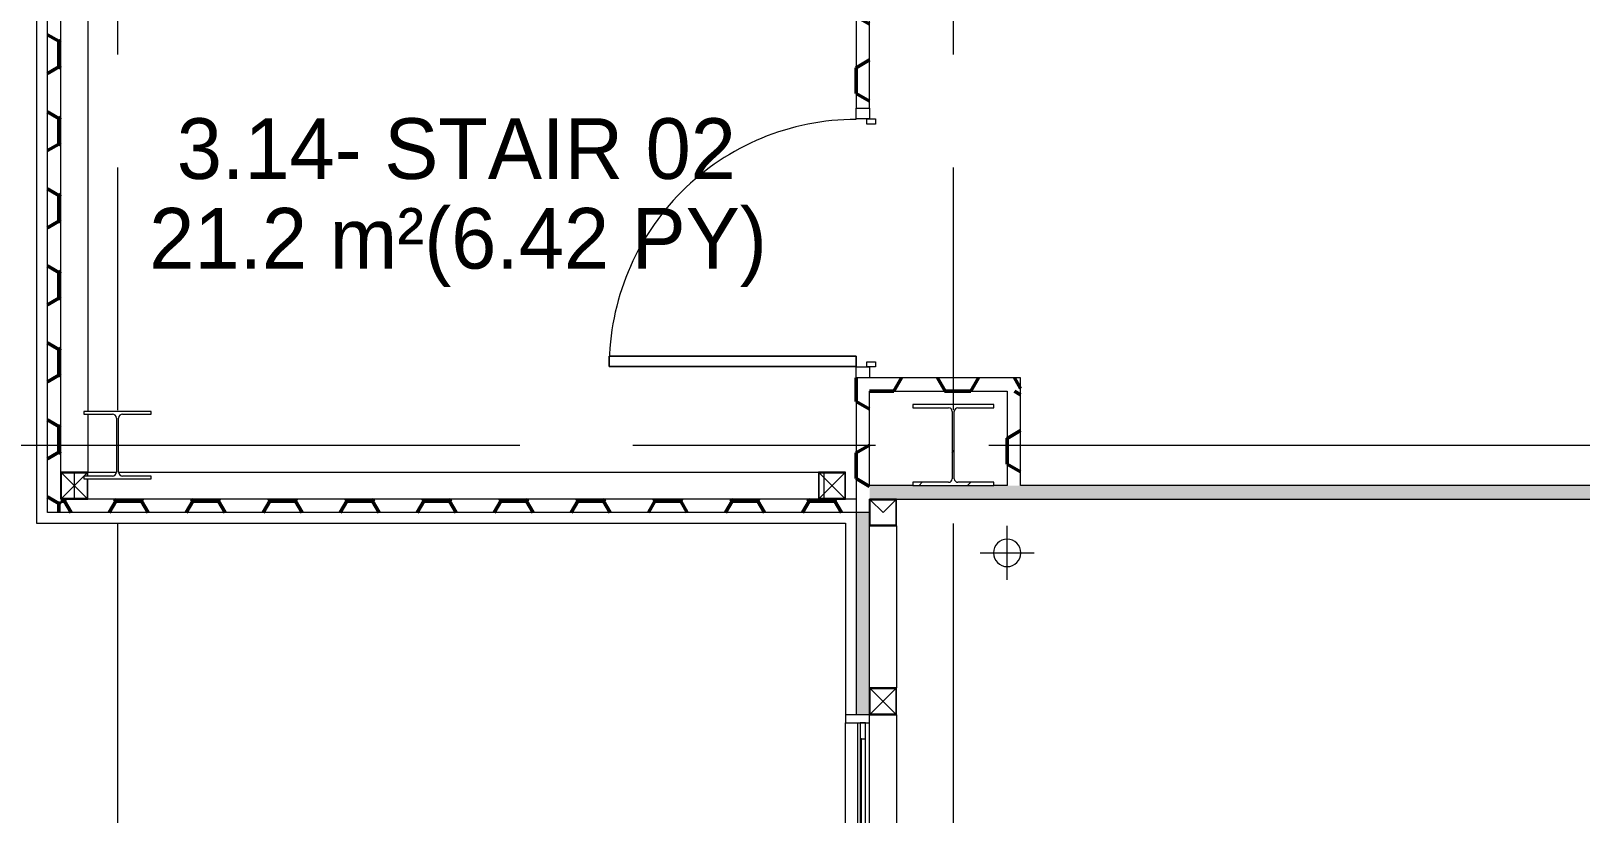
# Model space of a CAD drawing. Header units: millimetres. Extents: x -76261 to 649593, y -304265 to 60256.
# Drawn here: x 125679 to 131425, y -7965 to -5064 of the extents above; entities that cross this region are included whole.
import ezdxf

# ---------------------------------------------------------------- set-up
doc = ezdxf.new("R2010")
doc.units = ezdxf.units.MM
doc.header["$LTSCALE"] = 2000
doc.header["$MEASUREMENT"] = 0
doc.linetypes.add('Centre', pattern=[6.9, 4, -0.7, 1.5, -0.7])
doc.layers.get('0').update_dxf_attribs({"linetype": 'CONTINUOUS'})
for name, color, linetype, lineweight in [('A-AREA-IDEN', 8, 'CONTINUOUS', 15), ('A-DOOR', 8, 'CONTINUOUS', 15), ('A-DOOR-FRAM', 8, 'CONTINUOUS', 18), ('A-GLAZ', 8, 'CONTINUOUS', 15), ('A-WALL', 8, 'CONTINUOUS', 15), ('A-WALL-PATT', 8, 'CONTINUOUS', 50), ('I-WALL', 8, 'CONTINUOUS', 15), ('P-PIPE', 8, 'CONTINUOUS', 15), ('P-PIPE-CNTR', 8, 'CONTINUOUS', 15), ('S-BEAM', 12, 'CONTINUOUS', 15), ('S-COLS', 8, 'CONTINUOUS', 15), ('S-GRID', 14, 'CONTINUOUS', 15)]:
    doc.layers.add(name, color=color, linetype=linetype, lineweight=lineweight)
doc.styles.add('.VnArial Narrow_B', font='Vnarianb_0.ttf', dxfattribs={"height": 225})
pattern_1 = [(45, (213192.53, 42001.64), (-106.06602, 106.06602), [])]

# ---------------------------------------------------------------- blocks, each defined once
blk = doc.blocks.new('AD_UK Beams-Column - SC2-300_300_8_12-11160615-3rd FLOOR PLAN')
at = {"layer": 'S-COLS'}
h = blk.add_hatch(dxfattribs=at)
h.set_pattern_fill('FP_86', color=256, style=0, pattern_type=2)
h.set_pattern_definition([(45, (84092.53, 48601.64), (-371.231, 371.231), []), (45, (84092.53, 49164.14), (-371.231, 371.231), [])])
h.paths.add_polyline_path([(150, -150), (150, -138), (17, -138), (7.8, -134.2), (4, -125), (4, 125), (7.8, 134.2), (17, 138), (150, 138), (150, 150), (-150, 150), (-150, 138), (-17, 138), (-7.8, 134.2), (-4, 125), (-4, -125), (-7.8, -134.2), (-17, -138), (-150, -138), (-150, -150), (135.8, -150)], flags=0)
for p, q in [((150, 150), (-150, 150)), ((-150, 150), (-150, 138)), ((-150, 138), (-17, 138)), ((-4, 125), (-4, -125)), ((4, -125), (4, 125)), ((17, 138), (150, 138)), ((150, 138), (150, 150)), ((-17, -138), (-150, -138)), ((-150, -138), (-150, -150)), ((-150, -150), (150, -150)), ((150, -138), (17, -138)), ((150, -150), (150, -138))]:
    blk.add_line(p, q, dxfattribs=at)
for centre, start, end in [((-17, 125), 0, 90), ((17, 125), 90, 180), ((-17, -125), 270, 0), ((17, -125), 180, 270)]:
    blk.add_arc(centre, 13, start, end, dxfattribs=at)
blk = doc.blocks.new('AD_UK Beams-Column - SC3-250_250_8_10-11160616-3rd FLOOR PLAN')
at = {"layer": 'S-COLS'}
h = blk.add_hatch(dxfattribs=at)
h.set_pattern_fill('FP_108', color=256, style=0, pattern_type=2)
h.set_pattern_definition([(45, (87192.53, 48601.64), (-371.231, 371.231), []), (45, (87192.53, 49164.14), (-371.231, 371.231), [])])
h.paths.add_polyline_path([(-125, -125), (125, -125), (125, -115), (19, -115), (8.4, -110.6), (4, -100), (4, 100), (8.4, 110.6), (19, 115), (125, 115), (125, 125), (-125, 125), (-125, 115), (-19, 115), (-8.4, 110.6), (-4, 100), (-4, -100), (-8.4, -110.6), (-19, -115), (-125, -115)], flags=0)
for p, q in [((125, 125), (-125, 125)), ((-125, 125), (-125, 115)), ((-125, 115), (-19, 115)), ((19, 115), (125, 115)), ((125, 115), (125, 125)), ((-4, 100), (-4, -100)), ((4, -100), (4, 100)), ((-19, -115), (-125, -115)), ((-125, -115), (-125, -125)), ((-125, -125), (125, -125)), ((125, -115), (19, -115)), ((125, -125), (125, -115))]:
    blk.add_line(p, q, dxfattribs=at)
for centre, start, end in [((-19, 100), 0, 90), ((19, 100), 90, 180), ((-19, -100), 270, 0), ((19, -100), 180, 270)]:
    blk.add_arc(centre, 15, start, end, dxfattribs=at)
blk = doc.blocks.new('LS-Office-S_rvt-1-3rd FLOOR PLAN')
for name, p in [('AD_UK Beams-Column - SC3-250_250_8_10-11160616-3rd FLOOR PLAN', (-87192.5, -48601.6)), ('AD_UK Beams-Column - SC2-300_300_8_12-11160615-3rd FLOOR PLAN', (-84092.5, -48601.6))]:
    blk.add_blockref(name, p)
blk = doc.blocks.new('WPVC-1500x2000 - WPVC-2000X2000-V1-3rd FLOOR PLAN')
at = {"layer": 'A-GLAZ'}
h = blk.add_hatch(dxfattribs=at)
h.set_pattern_fill('FP_9', color=256, style=0, pattern_type=2)
h.set_pattern_definition([(333.435, (50706, -86237.8), (1524.001, 0.0014), [532.463, -2875.304]), (333.435, (50706, -84713.8), (1524.001, 0.0014), [532.463, -2875.304]), (333.435, (51000.4, -86967.34), (1524.001, 0.0014), [532.463, -2875.304]), (333.435, (51000.4, -85443.34), (1524.001, 0.0014), [532.463, -2875.304]), (333.435, (50896.5, -86856.9), (1524.001, 0.0014), [532.463, -2875.304]), (333.435, (50896.5, -85332.9), (1524.001, 0.0014), [532.463, -2875.304]), (333.435, (51491.7, -86744.36), (1524.001, 0.0014), [258.802, -3148.965]), (333.435, (51491.7, -85220.36), (1524.001, 0.0014), [258.802, -3148.965]), (333.435, (51399.6, -86670.75), (1524.001, 0.0014), [532.463, -2875.304]), (333.435, (51399.6, -85146.75), (1524.001, 0.0014), [532.463, -2875.304]), (333.435, (51465.7, -86683.74), (1524.001, 0.0014), [532.463, -2875.304]), (333.435, (51465.7, -85159.74), (1524.001, 0.0014), [532.463, -2875.304]), (333.435, (51175.6, -86068.9), (1524.001, 0.0014), [532.463, -2875.304]), (333.435, (51175.6, -84544.9), (1524.001, 0.0014), [532.463, -2875.304]), (333.435, (51253.5, -86081.9), (1524.001, 0.0014), [532.463, -2875.304]), (333.435, (51253.5, -84557.9), (1524.001, 0.0014), [532.463, -2875.304]), (333.435, (51309.7, -86085.4), (1524.001, 0.0014), [532.463, -2875.304]), (333.435, (51309.7, -84561.4), (1524.001, 0.0014), [532.463, -2875.304])])
h.paths.add_polyline_path([(-970, 0), (-970, -10), (970, -10), (970, 0), (817.4, 0)], flags=0)
for p, q in [((-1000, 45), (-1000, -45)), ((-970, 45), (-1000, 45)), ((-970, 0), (-970, 45)), ((-970, 45), (970, 45)), ((-910, 30), (-970, 30)), ((-970, 30), (-970, 0)), ((-970, -10), (-970, 0)), ((970, 0), (-970, 0)), ((-910, 0), (-910, 30)), ((-910, 30), (-30, 30)), ((-30, 20), (-910, 20)), ((-910, 20), (-910, 15)), ((-910, 15), (-30, 15)), ((-30, 30), (-30, 0)), ((30, 30), (-30, 30)), ((-30, 15), (-30, 20)), ((30, 0), (30, 30)), ((1000, 45), (970, 45)), ((970, 45), (970, 0)), ((970, 0), (970, -10)), ((1000, -45), (1000, 45)), ((-1000, -45), (-970, -45)), ((970, -10), (-970, -10)), ((-970, -45), (-970, -10)), ((-970, -45), (970, -45)), ((-30, -10), (-30, -30)), ((-30, -30), (30, -30)), ((30, -10), (30, -15)), ((30, -30), (30, -10)), ((30, -15), (910, -15)), ((30, -30), (910, -30)), ((910, -15), (910, -10)), ((910, -10), (910, -30)), ((910, -30), (970, -30)), ((970, -10), (970, -45)), ((970, -30), (970, -10)), ((970, -45), (1000, -45))]:
    blk.add_line(p, q, dxfattribs=at)
blk = doc.blocks.new('IntSgl _2_ - FSD 1000X2200-10781148-3rd FLOOR PLAN')
at = {"layer": 'A-DOOR'}
for p, q in [((420, -25), (458, -25)), ((420, -941), (420, -25)), ((420, -25), (420, -941)), ((458, -25), (420, -25)), ((458, -25), (458, -941)), ((458, -941), (458, -25)), ((458, -941), (420, -941)), ((420, -941), (458, -941))]:
    blk.add_line(p, q, dxfattribs=at)
blk.add_arc((458, -25), 916, 180, 270, dxfattribs=at)
at = {"layer": 'A-DOOR-FRAM'}
for p, q in [((-500, 25), (-460, 25)), ((-500, -25), (-500, 25)), ((-460, 47), (-441, 47)), ((-460, 15), (-460, 47)), ((-460, 25), (-460, -25)), ((-441, 15), (-460, 15)), ((-441, 47), (-441, 15)), ((441, 47), (460, 47)), ((441, 15), (441, 47)), ((460, 15), (441, 15)), ((460, 47), (460, 15)), ((460, 25), (500, 25)), ((460, -25), (460, 25)), ((500, 25), (500, -25)), ((-460, -25), (-500, -25)), ((500, -25), (460, -25))]:
    blk.add_line(p, q, dxfattribs=at)
blk = doc.blocks.new('PIPE 100X100X2_5 - PIPE 100X100X2_5-10935687-3rd FLOOR PLAN')
at = {"layer": 'S-BEAM'}
for p, q in [((4055, -50), (2055, -50)), ((4755, -50), (4155, -50))]:
    blk.add_line(p, q, dxfattribs=at)
blk = doc.blocks.new('PIPE 100X100X2_5 - PIPE 100X100X2_5-10935858-3rd FLOOR PLAN')
at = {"layer": 'S-BEAM'}
for q in [(-84400, -48804.1), (-84305, -48804.1)]:
    blk.add_line((-84352.5, -48851.6), q, dxfattribs=at)
blk = doc.blocks.new('PIPE 100X100X2_5 - PIPE 100X100X2_5-10904688-3rd FLOOR PLAN')
at = {"layer": 'S-BEAM'}
for p, q in [((-61895, -58414.1), (-61990, -58509.1)), ((-61895, -58509.1), (-61990, -58414.1))]:
    blk.add_line(p, q, dxfattribs=at)
blk = doc.blocks.new('PIPE 100X100X2_5 - PIPE 100X100X2_5-10949324-3rd FLOOR PLAN')
at = {"layer": 'S-BEAM'}
for p, q in [((-87305, -48799.1), (-87400, -48704.1)), ((-87305, -48704.1), (-87400, -48799.1))]:
    blk.add_line(p, q, dxfattribs=at)
blk = doc.blocks.new('PIPE 100X100X2_5 - PIPE 100X100X2_5-10942383-3rd FLOOR PLAN')
at = {"layer": 'S-BEAM'}
for p, q in [((-84492.5, -48701.6), (-84592.5, -48701.6)), ((-84592.5, -48701.6), (-84592.5, -48801.6)), ((-84495, -48704.1), (-84590, -48799.1)), ((-84495, -48799.1), (-84590, -48704.1)), ((-84590, -48799.1), (-84590, -48704.1)), ((-84590, -48704.1), (-84495, -48704.1)), ((-84495, -48704.1), (-84495, -48799.1)), ((-84492.5, -48801.6), (-84492.5, -48701.6)), ((-84592.5, -48801.6), (-84492.5, -48801.6)), ((-84495, -48799.1), (-84590, -48799.1))]:
    blk.add_line(p, q, dxfattribs=at)
blk = doc.blocks.new('PIPE 100X100X2_5 - PIPE 100X100X2_5-10949294-3rd FLOOR PLAN')
at = {"layer": 'S-BEAM'}
for p, q in [((-1390, -47.5), (-1390, 47.5)), ((1390, 47.5), (1390, -47.5)), ((1226, -50), (-1370, -50)), ((1340, -50), (1234, -50))]:
    blk.add_line(p, q, dxfattribs=at)
blk = doc.blocks.new('Xrexf_Office')
at = {"layer": 'A-WALL-PATT'}
h = blk.add_hatch(dxfattribs=at)
h.set_pattern_fill('FP_6', color=256, style=0, pattern_type=2)
h.set_pattern_definition([(270, (125700, -3245), (82.489, -142.875), [95.25, -190.5]), (30, (125700, -3245), (82.4889, 142.875), [95.25, -190.5]), (330, (125700, -3245), (164.9779, 7e-05), [0, -190.5, 95.25, 0])])
h.paths.add_polyline_path([(125740, -6850), (125790, -6850), (125790, -2150), (125740, -2150), (125740, -5414.5)], flags=0)
h.paths.add_polyline_path([(125740, -150), (125790, -150), (125790, 400), (125740, 400)], flags=0)
h = blk.add_hatch(dxfattribs=at)
h.set_pattern_fill('FP_69', color=256, style=0, pattern_type=2)
h.set_pattern_definition([(270, (128740, -3200), (82.489, -142.875), [95.25, -190.5]), (30, (128740, -3200), (82.4889, 142.875), [95.25, -190.5]), (330, (128740, -3200), (164.9779, 7e-05), [0, -190.5, 95.25, 0])])
h.paths.add_polyline_path([(128740, -6850), (128790, -6850), (128790, -6350), (128740, -6350), (128740, -6800)], flags=0)
h.paths.add_polyline_path([(128765, -5350), (128790, -5350), (128790, 400), (128740, 400), (128740, -5350)], flags=0)
h = blk.add_hatch(dxfattribs=at)
h.set_pattern_fill('FP_66', color=256, style=0, pattern_type=2)
h.set_pattern_definition([(0, (129070, -6400), (142.875, 82.49), [95.25, -190.5]), (120, (129070, -6400), (-142.875, 82.49), [95.25, -190.5]), (60, (129070, -6400), (-7e-05, 164.978), [0, -190.5, 95.25, 0])])
h.paths.add_polyline_path([(129300, -6400), (129350, -6400), (129350, -6350), (128790, -6350), (128790, -6400), (129235.8, -6400)], flags=0)
h = blk.add_hatch(dxfattribs=at)
h.set_pattern_fill('FP_67', color=256, style=0, pattern_type=2)
h.set_pattern_definition([(270, (129300, -6575), (82.49, -142.875), [95.25, -190.5]), (30, (129300, -6575), (82.49, 142.875), [95.25, -190.5]), (330, (129300, -6575), (164.978, 7e-05), [0, -190.5, 95.25, 0])])
h.paths.add_polyline_path([(129350, -6750), (129350, -6400), (129300, -6400), (129300, -6750)], flags=0)
h = blk.add_hatch(dxfattribs=at)
h.set_pattern_fill('FP_15', color=256, style=0, pattern_type=2)
h.set_pattern_definition([(2e-13, (143700, -6800), (142.875, 82.489), [95.25, -190.5]), (120, (143700, -6800), (-142.87507, 82.4889), [95.25, -190.5]), (60, (143700, -6800), (-7e-05, 164.9779), [0, -190.5, 95.25, 0])])
h.paths.add_polyline_path([(158610, -6800), (158610, -6750), (158150, -6750), (158150, -6800), (158450, -6800)], flags=0)
h.paths.add_polyline_path([(155447.3, -6800), (155450, -6800), (155450, -6750), (144700, -6750), (144700, -6800), (154650, -6800)], flags=0)
h.paths.add_polyline_path([(142341.6, -6800), (142700, -6800), (142700, -6750), (138700, -6750), (138700, -6800), (141259.4, -6800)], flags=0)
h.paths.add_polyline_path([(136700, -6800), (136700, -6750), (128790, -6750), (128790, -6800), (134850, -6800)], flags=0)
h = blk.add_hatch(dxfattribs=at)
h.set_pattern_fill('FP_7', color=256, style=0, pattern_type=2)
h.set_pattern_definition([(2e-13, (127565, -6890), (142.875, 82.489), [95.25, -190.5]), (120, (127565, -6890), (-142.875, 82.489), [95.25, -190.5]), (60, (127565, -6890), (-7e-05, 164.978), [0, -190.5, 95.25, 0])])
h.paths.add_polyline_path([(128143.7, -6850), (128740, -6850), (128740, -6800), (125790, -6800), (125790, -6850), (127051.5, -6850)], flags=0)
h = blk.add_hatch(dxfattribs=at)
h.set_pattern_fill('FP_2', color=256, style=0, pattern_type=2)
h.set_pattern_definition([(270, (128700, -11700), (82.489, -142.875), [95.25, -190.5]), (30, (128700, -11700), (82.4889, 142.875), [95.25, -190.5]), (330, (128700, -11700), (164.9779, 7e-05), [0, -190.5, 95.25, 0])])
h.paths.add_polyline_path([(128740, -16560), (128790, -16560), (128790, -15810), (128740, -15810), (128740, -16071.1)], flags=0)
h.paths.add_polyline_path([(128740, -15760), (128790, -15760), (128790, -13600), (128740, -13600), (128740, -14887)], flags=0)
h.paths.add_polyline_path([(128790, -11600), (128790, -9600), (128740, -9600), (128740, -11600), (128745, -11600)], flags=0)
h.paths.add_polyline_path([(128790, -7600), (128790, -6850), (128740, -6850), (128740, -7600), (128745, -7600)], flags=0)
at = {"layer": 'S-BEAM'}
h = blk.add_hatch(dxfattribs=at)
h.set_pattern_fill('FP_82', color=256, style=0, pattern_type=2)
h.set_pattern_definition(pattern_1)
h.paths.add_polyline_path([(125790, -6800), (125890, -6800), (125890, -6725), (125887.5, -6725), (125887.5, -6797.5), (125792.5, -6797.5), (125792.5, -6702.5), (125887.5, -6702.5), (125887.8, -6715), (125890, -6715), (125890, -6700), (125790, -6700)], flags=0)
h = blk.add_hatch(dxfattribs=at)
h.set_pattern_fill('FP_82', color=256, style=0, pattern_type=2)
h.set_pattern_definition(pattern_1)
h.paths.add_polyline_path([(128890, -6900), (128890, -6800), (128790, -6800), (128790, -6900)], flags=0)
h.paths.add_polyline_path([(128792.5, -6897.5), (128792.5, -6802.5), (128887.5, -6802.5), (128887.5, -6897.5)], flags=0)
h = blk.add_hatch(dxfattribs=at)
h.set_pattern_fill('FP_82', color=256, style=0, pattern_type=2)
h.set_pattern_definition(pattern_1)
h.paths.add_polyline_path([(128790, -7600), (128890, -7600), (128890, -7500), (128790, -7500)], flags=0)
h.paths.add_polyline_path([(128792.5, -7597.5), (128792.5, -7502.5), (128887.5, -7502.5), (128887.5, -7597.5)], flags=0)
at = {"layer": 'A-WALL'}
for p, q in [((125700, -2150), (125700, -6890)), ((125740, -6850), (125740, -2150)), ((125790, -6800), (125790, -2150)), ((128600, -6800), (125790, -6800)), ((128740, -6800), (128700, -6800)), ((128740, -6800), (128740, -7600)), ((128790, -7600), (128790, -6800)), ((125700, -6890), (128700, -6890)), ((128790, -6850), (125740, -6850)), ((128700, -6890), (128700, -7600))]:
    blk.add_line(p, q, dxfattribs=at)
at = {"layer": 'I-WALL'}
for p, q in [((128740, 400), (128740, -5350)), ((128790, -5350), (128790, 400)), ((128740, -6350), (128740, -6800)), ((129350, -6350), (128790, -6350)), ((129350, -6750), (129350, -6350)), ((128790, -6400), (129300, -6400)), ((128790, -6750), (128790, -6400)), ((129300, -6400), (129300, -6750)), ((128950, -6750), (128790, -6750)), ((129300, -6750), (129250, -6750)), ((134500, -6750), (129350, -6750)), ((128790, -6800), (136700, -6800))]:
    blk.add_line(p, q, dxfattribs=at)
at = {"layer": 'P-PIPE'}
for start, end in [(0, 180), (180, 0)]:
    blk.add_arc((129300, -7000), 50.8, start, end, dxfattribs=at)
at = {"layer": 'P-PIPE-CNTR'}
for p, q in [((129300, -7100), (129300, -6900)), ((129200, -7000), (129400, -7000))]:
    blk.add_line(p, q, dxfattribs=at)
at = {"layer": 'S-BEAM'}
for p, q in [((125890, -2250), (125890, -6475)), ((125890, -6485), (125890, -6700)), ((125890, -6700), (125790, -6700)), ((125790, -6700), (125790, -6800)), ((125792.5, -6797.5), (125792.5, -6702.5)), ((125792.5, -6702.5), (125887.5, -6702.5)), ((125887.5, -6702.5), (125887.5, -6715)), ((125890, -6715), (125890, -6700)), ((125887.5, -6725), (125887.5, -6797.5)), ((125890, -6800), (125890, -6725)), ((125790, -6800), (125890, -6800)), ((125887.5, -6797.5), (125792.5, -6797.5)), ((128790, -6800), (128790, -6900)), ((128890, -6800), (128790, -6800)), ((128792.5, -6897.5), (128792.5, -6802.5)), ((128792.5, -6802.5), (128887.5, -6802.5)), ((128887.5, -6802.5), (128887.5, -6897.5)), ((128890, -6900), (128890, -6800)), ((128790, -6900), (128890, -6900)), ((128887.5, -6897.5), (128792.5, -6897.5)), ((128790, -7500), (128790, -7600)), ((128890, -7500), (128790, -7500)), ((128792.5, -7597.5), (128792.5, -7502.5)), ((128792.5, -7502.5), (128887.5, -7502.5)), ((128887.5, -7502.5), (128887.5, -7597.5)), ((128890, -7600), (128890, -7500)), ((128790, -7600), (128890, -7600)), ((128887.5, -7597.5), (128792.5, -7597.5))]:
    blk.add_line(p, q, dxfattribs=at)
at = {"layer": 'S-GRID', "linetype": 'Centre', "ltscale": 0.3}
for p, q in [((126000, 5529.3), (126000, -18843.9)), ((129100, 5529.3), (129100, -18843.9)), ((120952.1, -6600), (162139, -6600))]:
    blk.add_line(p, q, dxfattribs=at)
blk.add_blockref('LS-Office-S_rvt-1-3rd FLOOR PLAN', (213192.5, 42001.6))
at = {"layer": 'A-DOOR', "rotation": 270}
blk.add_blockref('IntSgl _2_ - FSD 1000X2200-10781148-3rd FLOOR PLAN', (128765, -5850), dxfattribs=at)
at = {"layer": 'A-GLAZ', "rotation": 90}
blk.add_blockref('WPVC-1500x2000 - WPVC-2000X2000-V1-3rd FLOOR PLAN', (128745, -8600), dxfattribs=at)
at = {"layer": 'S-BEAM'}
for name in ['PIPE 100X100X2_5 - PIPE 100X100X2_5-10949324-3rd FLOOR PLAN', 'PIPE 100X100X2_5 - PIPE 100X100X2_5-10942383-3rd FLOOR PLAN', 'PIPE 100X100X2_5 - PIPE 100X100X2_5-10935858-3rd FLOOR PLAN']:
    blk.add_blockref(name, (213192.5, 42001.6), dxfattribs=at)
for name, p, rotation in [('PIPE 100X100X2_5 - PIPE 100X100X2_5-10949294-3rd FLOOR PLAN', (127230, -6750), 180), ('PIPE 100X100X2_5 - PIPE 100X100X2_5-10935687-3rd FLOOR PLAN', (128840, -11655), 90), ('PIPE 100X100X2_5 - PIPE 100X100X2_5-10904688-3rd FLOOR PLAN', (187301.6, -69492.5), 270)]:
    blk.add_blockref(name, p, dxfattribs=dict(at, rotation=rotation))
at = {"layer": 'A-AREA-IDEN', "char_height": 225, "attachment_point": 1, "style": '.VnArial Narrow_B'}
for s, insert, width in [('3.14- STAIR 02', (126220, -5387.7), 2212.657), ('21.2 m²(6.42 PY)', (126117.7, -5720.4), 2453.164)]:
    blk.add_mtext(s, dxfattribs=dict(at, insert=insert, width=width))

msp = doc.modelspace()

# ---------------------------------------------------------------- block references
at = {"linetype": 'ByBlock'}
msp.add_blockref('Xrexf_Office', (0, 0), dxfattribs=at)

doc.saveas('drawing.dxf')
